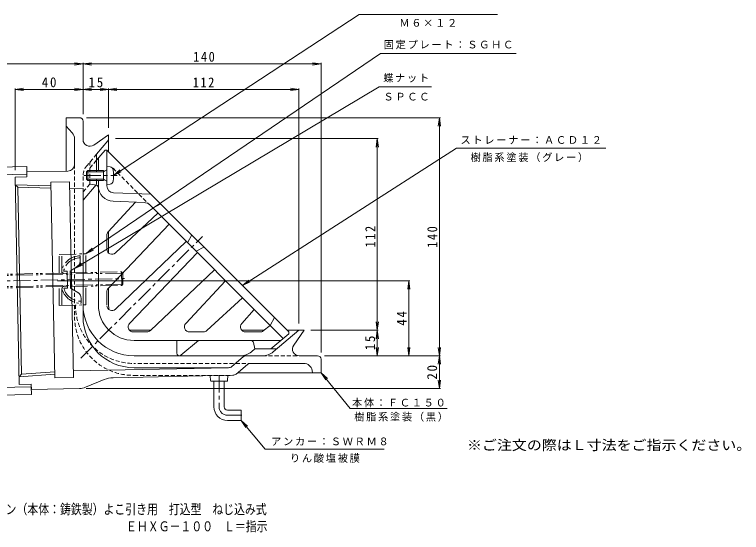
# Model space of a CAD drawing. Units: millimetres, scale not verified, with parts at other scales. Extents: x -302 to 347, y -275 to 260.
# Drawn here: x -80.6 to 347, y -274.8 to 29.7 of the extents above; entities that cross this region are included whole.
import ezdxf
from ezdxf.enums import TextEntityAlignment as Align

# ---------------------------------------------------------------- set-up
doc = ezdxf.new("R2010")
doc.units = ezdxf.units.MM
doc.header["$LTSCALE"] = 2
for name, pattern in [('CHAIN1', [8, 5, -1, 1, -1]), ('DASHED1', [1.8, 1.2, -0.6]), ('DOUBLE_CHAIN1', [8.8, 5, -1, 0.6, -0.6, 0.6, -1])]:
    doc.linetypes.add(name, pattern=pattern)
for name, color, linetype, lineweight in [('0-0_通り芯', 3, 'Continuous', 9), ('0-2_仕上', 6, 'Continuous', 9), ('0-3_建具', 4, 'Continuous', 9), ('0-4_その他', 7, 'Continuous', 9), ('0-5_寸法', 7, 'Continuous', 9), ('0-A', 2, 'DOUBLE_CHAIN1', 9), ('0-B', 2, 'Continuous', 9)]:
    doc.layers.add(name, color=color, linetype=linetype, lineweight=lineweight)
doc.layers.add('F-5_F-5ﾚｲﾔ', color=3, linetype='Continuous')
doc.styles.add('ＭＳ ゴシック', font='')
doc.styles.get('ＭＳ ゴシック').set_extended_font_data('MS Gothic')

msp = doc.modelspace()

# ---------------------------------------------------------------- linework, layer by layer
at = {"layer": '0-0_通り芯'}
for p, q in [((-40.308, -43.773), (-40.308, -32.953)), ((-46.651, -39.875), (-50.308, -35.953)), ((-34.014, -47.049), (-25.308, -40.953)), ((-25.308, -50.953), (-25.308, -40.953)), ((-45.308, -43.285), (-45.308, -58.325)), ((-25.776, -44.511), (-32.308, -52.296)), ((-32.308, -62.823), (-32.308, -52.296)), ((-49.227, -62.324), (-73.308, -62.815)), ((-73.308, -65.714), (-73.308, -62.815)), ((-80.308, -65.856), (-73.308, -65.714)), ((-80.308, -65.856), (-77.824, -187.831)), ((-32.308, -69.407), (-32.308, -67.083)), ((-80.217, -70.34), (-78.708, -71.789)), ((-80.217, -70.34), (-59.199, -70.997)), ((-78.706, -71.867), (-76.467, -181.838)), ((-78.706, -71.867), (-59.169, -72.477)), ((-59.241, -68.928), (-48.243, -68.704)), ((-59.241, -68.928), (-56.9, -183.904)), ((-48.243, -68.704), (-45.902, -183.68)), ((-32.659, -70.372), (-40.308, -79.487)), ((-25.308, -110.548), (-25.308, -97.88)), ((-25.308, -140.953), (-25.308, -131.336)), ((-10.308, -155.953), (-0.506, -155.953)), ((53.025, -155.953), (66.219, -155.953)), ((71.604, -168.614), (86.692, -155.953)), ((79.692, -155.953), (89.692, -155.953)), ((83.596, -164.659), (89.692, -155.953)), ((14.816, -161.953), (14.816, -169.487)), ((27.541, -161.953), (17.224, -170.61)), ((65.176, -170.953), (-10.308, -170.953)), ((58.713, -168.614), (60.692, -166.953)), ((72.491, -166.953), (60.692, -166.953)), ((86.873, -170.953), (97.692, -170.953)), ((47.186, -177.251), (53.856, -171.655)), ((99.692, -172.953), (99.692, -180.953)), ((45.292, -177.975), (-45.98, -179.834)), ((45.258, -177.953), (-10.308, -177.953)), ((49.734, -181.722), (56.369, -176.155)), ((58.297, -175.453), (89.519, -175.453)), ((94.438, -179.559), (94.692, -180.953)), ((-77.915, -183.347), (-56.942, -181.835)), ((-76.467, -181.838), (-77.915, -183.347)), ((-76.468, -181.76), (-56.972, -180.355)), ((-56.9, -183.904), (-45.902, -183.68)), ((47.867, -182.423), (-22.51, -183.857)), ((34.669, -185.477), (34.537, -182.695)), ((44.715, -185.477), (44.857, -182.485)), ((99.692, -180.953), (50.651, -180.953)), ((-77.824, -187.831), (-70.824, -187.688)), ((-70.824, -187.688), (-70.698, -190.788)), ((-38.842, -189.466), (-27.898, -184.976)), ((35.169, -185.953), (44.215, -185.953)), ((-42.434, -190.213), (-70.698, -190.788))]:
    msp.add_line(p, q, dxfattribs=at)
at = {"layer": '0-0_通り芯', "linetype": 'DASHED1'}
for p, q in [((-32.308, -52.296), (-37.969, -59.042)), ((-45.308, -58.325), (-45.308, -147.958)), ((-36.308, -69.953), (-36.308, -58.155)), ((-40.308, -65.469), (-40.308, -73.543)), ((-36.308, -69.953), (-40.308, -74.72)), ((65.176, -170.953), (86.873, -170.953)), ((59.025, -175.453), (-10.308, -175.453)), ((46.148, -182.453), (-10.228, -182.453))]:
    msp.add_line(p, q, dxfattribs=at)
at = {"layer": '0-0_通り芯', "linetype": 'CHAIN1'}
msp.add_line((-209.17, -129.508), (-15.963, -125.558), dxfattribs=at)
at = {"layer": '0-0_通り芯'}
for points in [[(-42.308, -30.953), (-50.308, -30.953), (-50.308, -62.346)], [(-48.159, -72.837), (-40.308, -72.677), (-40.308, -147.953)]]:
    msp.add_lwpolyline(points, dxfattribs=at)
for centre, radius, start, end in [((-42.308, -32.953), 2, 0, 90), ((-50.308, -43.285), 5, 0, 42.99997), ((-36.308, -43.773), 4, 180, 304.99985), ((-27.308, -43.225), 2, 320.00015, 0), ((-49.308, -58.325), 4, 271.16649, 0), ((-33.808, -69.407), 1.5, 319.99997, 0), ((-10.308, -140.953), 30, 180, 270), ((-10.308, -140.953), 15, 180, 191.08426), ((-10.308, -147.953), 30, 180, 270), ((-10.308, -140.953), 15, 258.91615, 270), ((72.491, -163.953), 3, 270, 310.00003), ((86.873, -166.953), 4, 145.00002, 270), ((16.282, -169.487), 1.466, 180, 310.00029), ((52.285, -160.953), 10, 270, 309.99971), ((55.784, -173.953), 3, 90, 129.99988), ((65.176, -160.953), 10, 270, 310.00006), ((97.692, -172.953), 2, 0, 90), ((45.258, -174.953), 3, 270, 310.00003), ((45.231, -174.975), 3, 271.16637, 309.99966), ((58.297, -178.453), 3, 90, 129.99988), ((89.519, -180.453), 5, 10.30489, 90), ((-22.204, -198.853), 15, 91.16675, 112.30676), ((47.806, -179.424), 3, 271.16637, 309.99988), ((35.169, -185.453), 0.5, 182.72684, 270), ((44.215, -185.453), 0.5, 270, 357.27316), ((-42.638, -180.215), 10, 271.1667, 292.30667)]:
    msp.add_arc(centre, radius, start, end, dxfattribs=at)
at = {"layer": '0-0_通り芯', "linetype": 'DASHED1'}
for centre, radius, start, end in [((-30.308, -65.469), 10, 140.00005, 180), ((-33.308, -58.155), 3, 139.99997, 180), ((-10.308, -140.953), 34.5, 180, 270), ((-10.808, -147.958), 34.5, 180, 270.98105)]:
    msp.add_arc(centre, radius, start, end, dxfattribs=at)
at = {"layer": '0-2_仕上'}
for p, q in [((-32.308, -55.862), (-27.308, -49.953)), ((-26.308, -71.104), (-26.308, -49.953)), ((-31.308, -61.953), (-31.308, -54.681)), ((-31.308, -67.953), (-31.308, -140.953)), ((-32.514, -70.712), (-33.601, -70.495)), ((-22.462, -75.101), (-0.308, -75.953)), ((-9.441, -80.577), (-25.519, -98.11)), ((-4.416, -80.799), (-22.654, -80.098)), ((-1.073, -82.26), (77.404, -160.736)), ((5.349, -81.61), (0.753, -84.085)), ((3.743, -87.075), (-21.257, -110.501)), ((-25.483, -131.336), (10.313, -93.645)), ((-26.308, -108.312), (-26.308, -100.138)), ((23.656, -99.918), (21.182, -104.514)), ((20.396, -103.729), (-21.227, -143.552)), ((26.917, -110.249), (-12.907, -151.872)), ((26.131, -109.464), (30.727, -106.989)), ((-0.691, -156.129), (37, -120.333)), ((43.57, -126.903), (20.145, -151.902)), ((-26.308, -140.953), (-26.308, -133.402)), ((53.555, -136.888), (32.535, -156.164)), ((53.004, -151.977), (60.307, -143.639)), ((72.207, -148.468), (69.732, -153.064)), ((65.715, -156.338), (69.85, -153.183)), ((-10.308, -156.953), (-2.757, -156.953)), ((22.334, -156.953), (30.507, -156.953)), ((55.261, -156.953), (63.895, -156.953)), ((70.056, -166.953), (80.692, -157.953)), ((80.692, -157.953), (80.692, -156.953)), ((75.965, -161.953), (-10.308, -161.953)), ((59.933, -163.159), (60.692, -166.953))]:
    msp.add_line(p, q, dxfattribs=at)
at = {"layer": '0-2_仕上', "linetype": 'DASHED1'}
for p, q in [((-36.308, -60.59), (-32.308, -55.862)), ((-36.308, -61.953), (-36.308, -60.59)), ((-22.68, -60.652), (-1.073, -82.26)), ((-33.601, -70.495), (-36.308, -69.953))]:
    msp.add_line(p, q, dxfattribs=at)
at = {"layer": '0-2_仕上', "linetype": 'CHAIN1'}
msp.add_line((-41.7, -172.345), (29.865, -100.78), dxfattribs=at)
at = {"layer": '0-2_仕上'}
msp.add_lwpolyline([(-27.308, -49.953), (-26.308, -49.953), (80.692, -156.953)], dxfattribs=at)
for centre, radius, start, end in [((-32.808, -72.183), 1.5, 0, 78.6897), ((-22.308, -71.104), 9, 180, 267.79758), ((-22.308, -71.104), 4, 180, 267.79758), ((-4.608, -85.795), 5, 45.0002, 87.79736), ((-23.308, -100.138), 3, 137.47789, 180.00017), ((-23.308, -108.312), 3, 180.00034, 313.13882), ((-23.308, -133.402), 3, 136.47731, 180.00017), ((-10.308, -140.953), 21, 180, 270), ((-23.301, -141.384), 3, 181.89812, 313.73378), ((-10.739, -153.946), 3, 136.26622, 268.10188), ((22.334, -153.953), 3, 136.86118, 269.99966), ((55.261, -153.953), 3, 138.78688, 270), ((-10.308, -140.953), 16, 268.10173, 270), ((-2.757, -153.953), 3, 269.99983, 313.52269), ((30.507, -153.953), 3, 269.99983, 312.52211), ((63.895, -153.953), 3, 270, 307.34552), ((58.462, -163.453), 1.5, 11.30965, 90)]:
    msp.add_arc(centre, radius, start, end, dxfattribs=at)
at = {"layer": '0-3_建具'}
for p, q in [((-133.08, -60.93), (-73.4, -59.714)), ((-73.308, -64.213), (-73.4, -59.714)), ((-136.018, -65.49), (-73.308, -64.213)), ((-132.614, -190.447), (-70.763, -189.187)), ((-70.763, -189.187), (-70.671, -193.686)), ((-135.552, -195.008), (-70.671, -193.686))]:
    msp.add_line(p, q, dxfattribs=at)
at = {"layer": '0-4_その他'}
for p, q in [((-192.363, 0.687), (-40.308, 0.687)), ((-40.308, 0.687), (-45.265, 1.34)), ((-40.308, 0.687), (-45.265, 0.035)), ((-40.308, 0.687), (-35.351, 1.34)), ((-40.308, 1.287), (-40.308, -28.953)), ((-40.308, 0.687), (99.692, 0.687)), ((-40.308, 0.687), (-35.351, 0.035)), ((99.692, 0.687), (94.735, 1.34)), ((99.692, 0.687), (94.735, 0.035)), ((99.692, 1.287), (99.692, -168.953)), ((-80.308, -14.313), (-75.351, -13.66)), ((-80.308, -13.713), (-80.308, -61.856)), ((-80.308, -14.313), (-40.308, -14.313)), ((-80.308, -14.313), (-75.351, -14.965)), ((-40.308, -14.313), (-45.265, -13.66)), ((-40.308, -14.313), (-45.265, -14.965)), ((-40.308, -14.313), (-35.351, -13.66)), ((-40.308, -14.313), (-25.308, -14.313)), ((-40.308, -14.313), (-35.351, -14.965)), ((-25.308, -14.313), (-30.265, -13.66)), ((-25.308, -14.313), (-30.265, -14.965)), ((-25.308, -14.313), (-20.351, -13.66)), ((-25.308, -13.713), (-25.308, -36.953)), ((-25.308, -14.313), (86.692, -14.313)), ((-25.308, -14.313), (-20.351, -14.965)), ((86.692, -14.313), (81.735, -13.66)), ((86.692, -14.313), (81.735, -14.965)), ((86.692, -13.713), (86.692, -151.953)), ((169.906, -30.953), (-38.308, -30.953)), ((169.306, -30.953), (168.653, -35.911)), ((169.306, -190.213), (169.306, -30.953)), ((169.306, -30.953), (169.958, -35.911)), ((133.345, -43.225), (-21.308, -43.225)), ((132.745, -43.225), (132.092, -48.183)), ((132.745, -43.225), (132.745, -155.953)), ((132.745, -43.225), (133.397, -48.183)), ((-55.35, -126.818), (151.978, -126.818)), ((151.325, -126.818), (150.673, -131.776)), ((151.325, -126.818), (151.978, -131.776)), ((151.325, -126.818), (151.325, -170.953)), ((132.745, -155.953), (132.092, -150.996)), ((132.745, -155.953), (133.397, -150.996)), ((133.345, -155.953), (93.692, -155.953)), ((132.745, -155.953), (132.092, -160.911)), ((132.745, -155.953), (132.745, -170.953)), ((132.745, -155.953), (133.397, -160.911)), ((132.745, -170.953), (132.092, -165.996)), ((132.745, -170.953), (133.397, -165.996)), ((151.325, -170.953), (150.673, -165.996)), ((151.325, -170.953), (151.978, -165.996)), ((169.306, -170.953), (168.653, -165.996)), ((169.306, -170.953), (169.958, -165.996)), ((169.906, -170.953), (101.692, -170.953)), ((169.306, -170.953), (168.653, -175.911)), ((169.306, -170.953), (169.958, -175.911)), ((169.306, -190.213), (168.653, -185.255)), ((169.306, -190.213), (169.958, -185.255)), ((169.906, -190.213), (-38.434, -190.213))]:
    msp.add_line(p, q, dxfattribs=at)
at = {"layer": '0-5_寸法'}
for p, q in [((-22.408, -64.953), (122.03, 29.708)), ((122.03, 29.708), (203.457, 29.708)), ((-38.708, -111.018), (134.583, 6.828)), ((214.51, 6.828), (134.583, 6.828)), ((-45.304, -119.557), (133.928, -12.873)), ((133.928, -12.873), (164.741, -12.873)), ((53.42, -129.681), (179.347, -48.815)), ((267.282, -48.815), (179.347, -48.815)), ((-22.408, -64.953), (-18.62, -61.69)), ((-22.408, -64.953), (-17.904, -62.782)), ((-38.708, -111.018), (-34.976, -107.691)), ((-38.708, -111.018), (-34.242, -108.771)), ((-45.304, -119.557), (-41.378, -116.46)), ((-45.304, -119.557), (-40.711, -117.582)), ((53.42, -129.681), (57.239, -126.454)), ((53.42, -129.681), (57.944, -127.552)), ((99.692, -180.953), (116.868, -201.919)), ((99.692, -180.953), (103.411, -184.295)), ((99.692, -180.953), (102.419, -185.144)), ((173.806, -201.919), (116.868, -201.919)), ((52.692, -208.953), (56.411, -212.295)), ((52.692, -208.953), (55.419, -213.144)), ((52.692, -208.953), (66.877, -225.894)), ((136.908, -225.894), (66.877, -225.894))]:
    msp.add_line(p, q, dxfattribs=at)
at = {"layer": '0-A'}
for p, q in [((-54.308, -111.336), (-38.708, -111.018)), ((-38.708, -122.021), (-38.708, -111.018)), ((-54.308, -122.339), (-54.308, -111.336)), ((-52.708, -122.306), (-52.708, -111.336)), ((-41.934, -115.097), (-41.995, -112.086)), ((-185.432, -125.009), (-52.253, -122.297)), ((-185.418, -125.709), (-16.951, -122.278)), ((-49.711, -121.245), (-51.61, -121.283)), ((-49.686, -122.444), (-51.586, -122.483)), ((-49.711, -121.245), (-49.507, -131.243)), ((-47.791, -122.206), (-17.663, -121.592)), ((-17.666, -121.59), (-17.531, -129.589)), ((-17.663, -121.592), (-16.954, -122.276)), ((-16.954, -122.276), (-16.843, -128.875)), ((-185.311, -132.308), (-16.845, -128.877)), ((-185.297, -133.008), (-52.09, -130.295)), ((-54.308, -141.342), (-54.308, -130.34)), ((-52.708, -141.342), (-52.708, -130.308)), ((-49.531, -130.043), (-51.431, -130.082)), ((-49.507, -131.243), (-51.407, -131.281)), ((-47.628, -130.204), (-17.533, -129.591)), ((-43.423, -133.723), (-47.607, -131.204)), ((-38.708, -141.025), (-38.708, -130.022)), ((-16.843, -128.875), (-17.533, -129.591)), ((-54.308, -141.342), (-38.708, -141.025)), ((-41.487, -137.069), (-41.425, -140.08))]:
    msp.add_line(p, q, dxfattribs=at)
msp.add_lwpolyline([(-43.732, -118.518), (-47.811, -121.206), (-47.607, -131.204)], dxfattribs=at)
for centre, radius, start, end in [((-41.726, -123.607), 11.525, 91.34029, 164.39874), ((-41.726, -123.607), 10.325, 91.34029, 166.57571), ((-45.933, -115.178), 4, 303.38315, 1.16666), ((-51.61, -121.283), 1.2, 181.16666, 271.16666), ((-51.614, -121.083), 0.2, 219.43237, 271.16666), ((-51.407, -131.281), 1.2, 91.16666, 181.16666), ((-41.625, -128.557), 11.525, 197.93457, 270.99303), ((-51.402, -131.481), 0.2, 91.16666, 142.90094), ((-41.625, -128.557), 10.325, 195.7576, 270.99303), ((-45.486, -137.15), 4, 1.16666, 58.95016)]:
    msp.add_arc(centre, radius, start, end, dxfattribs=at)
at = {"layer": '0-B'}
for p, q in [((-26.308, -59.703), (-24.405, -59.87)), ((-26.308, -70.203), (-26.308, -59.703)), ((-38.308, -62.823), (-37.438, -61.953)), ((-28.308, -62.823), (-38.308, -62.823)), ((-38.308, -62.823), (-38.308, -67.083)), ((-37.438, -61.953), (-37.438, -67.953)), ((-28.308, -61.953), (-37.438, -61.953)), ((-28.308, -62.823), (-26.436, -61.771)), ((-28.308, -61.953), (-28.308, -67.953)), ((-28.308, -61.953), (-27.544, -62.394)), ((-38.308, -67.083), (-37.438, -67.953)), ((-28.308, -67.083), (-38.308, -67.083)), ((-28.308, -67.953), (-37.438, -67.953)), ((-28.308, -67.083), (-26.436, -68.135)), ((-28.308, -67.953), (-27.544, -67.512)), ((-26.308, -70.203), (-24.405, -70.037)), ((36.692, -185.953), (36.692, -200.953)), ((42.692, -200.953), (42.692, -185.953)), ((44.692, -202.953), (52.692, -202.953))]:
    msp.add_line(p, q, dxfattribs=at)
at = {"layer": '0-B', "linetype": 'CHAIN1'}
for p, q in [((-39.879, -64.953), (-20.296, -64.953)), ((39.692, -182.59), (39.692, -200.953)), ((44.692, -205.953), (53.124, -205.953))]:
    msp.add_line(p, q, dxfattribs=at)
at = {"layer": '0-B'}
msp.add_lwpolyline([(44.692, -208.953), (52.692, -208.953), (52.692, -202.953)], dxfattribs=at)
for centre, radius, start, end in [((-26.558, -61.553), 0.25, 299.32918, 0), ((-24.579, -61.862), 2, 6.33817, 85.00002), ((-52.408, -64.953), 30, 353.6618, 6.3382), ((-26.558, -68.353), 0.25, 0, 60.67082), ((-24.579, -68.044), 2, 274.99998, 353.66183), ((44.692, -200.953), 8, 180, 270), ((44.692, -200.953), 2, 180, 270)]:
    msp.add_arc(centre, radius, start, end, dxfattribs=at)
at = {"layer": '0-B', "linetype": 'CHAIN1'}
msp.add_arc((44.692, -200.953), 5, 180, 270, dxfattribs=at)

# ---------------------------------------------------------------- texts
at = {"layer": '0-4_その他', "color": 2, "char_height": 5.865, "attachment_point": 7, "style": 'ＭＳ ゴシック'}
for s, insert in [('\\T1.27;\\W0.9;140', (24.469, 1.887)), ('\\T1.27;\\W0.95;40', (-64.558, -13.113)), ('\\T1.27;\\W0.95;15', (-37.058, -13.113)), ('\\T1.27;\\W0.9;112', (24.192, -13.113))]:
    msp.add_mtext(s, dxfattribs=dict(at, insert=insert))
at = {"layer": '0-4_その他', "color": 2, "char_height": 5.865, "attachment_point": 7, "rotation": 90, "style": 'ＭＳ ゴシック'}
for s, insert in [('\\T1.27;\\W0.9;112', (131.545, -107.236)), ('\\T1.27;\\W0.9;140', (168.106, -107.453)), ('\\T1.27;\\W0.95;44', (150.125, -153.277)), ('\\T1.27;\\W0.95;15', (131.545, -167.703)), ('\\T1.27;\\W0.95;20', (168.018, -184.96))]:
    msp.add_mtext(s, dxfattribs=dict(at, insert=insert))
at = {"layer": '0-5_寸法', "char_height": 4.399, "attachment_point": 7, "style": 'ＭＳ ゴシック'}
for s, insert in [('\\T1.17;Ｍ６×１２', (145.743, 22.507)), ('\\T1.17;固定プレート：ＳＧＨＣ', (136.544, 9.269)), ('\\T1.17;蝶ナット', (136.202, -10.267)), ('\\T1.17;ＳＰＣＣ', (136.388, -20.9)), ('\\T1.17;ストレーナー：ＡＣＤ１２', (181.689, -46.533)), ('\\T1.17;樹脂系塗装（グレー）', (187.645, -57.066)), ('\\T1.17;本体：ＦＣ１５０', (117.929, -201.244)), ('\\T1.17;樹脂系塗装（黒）', (119.198, -209.664)), ('\\T1.17;アンカー：ＳＷＲＭ８', (70.307, -223.769)), ('\\T1.17;りん酸塩被膜', (81.392, -233.876))]:
    msp.add_mtext(s, dxfattribs=dict(at, insert=insert))
at = {"layer": 'F-5_F-5ﾚｲﾔ', "color": 2, "style": 'ＭＳ ゴシック', "width": 1.1}
msp.add_text('※ご注文の際はＬ寸法をご指示ください。', height=5.865, dxfattribs=at).set_placement((185.53, -228.162), align=Align.BOTTOM_LEFT)
at = {"layer": 'F-5_F-5ﾚｲﾔ', "style": 'ＭＳ ゴシック', "width": 0.8}
for s, p in [('アルミニウム製ルーフドレン（本体：鋳鉄製）よこ引き用\u3000打込型\u3000ねじ込み式', (-162.672, -265.881)), ('塗膜・モルタル防水用\u3000\u3000\u3000\u3000\u3000\u3000\u3000\u3000\u3000\u3000\u3000\u3000\u3000ＥＨＸＧ－１００\u3000Ｌ＝指示', (-162.224, -275.917))]:
    msp.add_text(s, height=5.865, dxfattribs=at).set_placement(p, align=Align.BOTTOM_LEFT)

doc.saveas('drawing.dxf')
